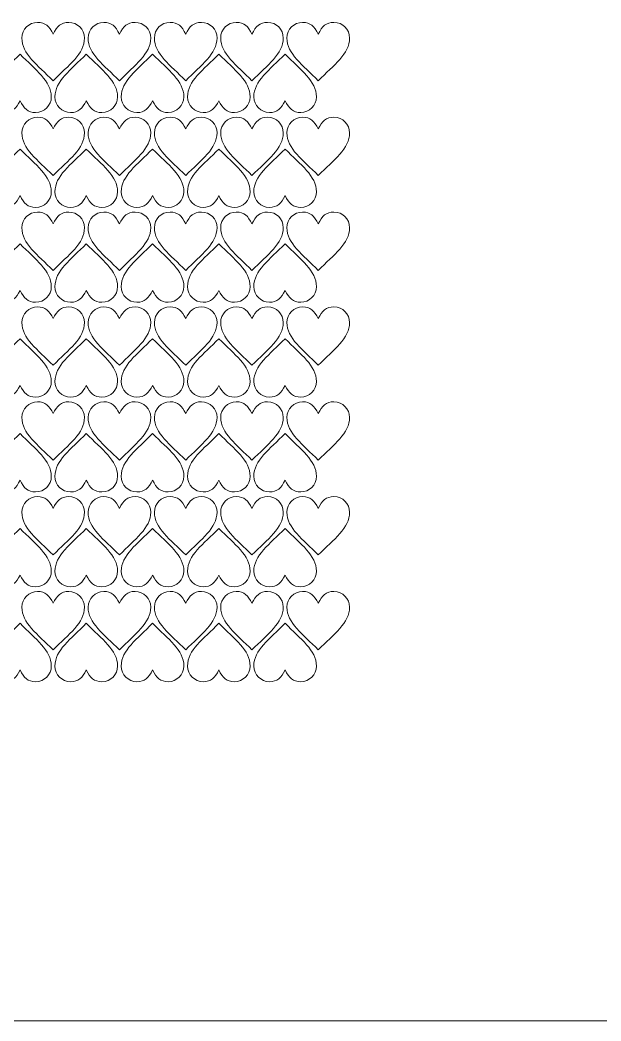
# Model space of a CAD drawing. Header units: millimetres. Extents: x -1166 to 1166, y -335 to 297.
# Drawn here: x 577 to 762.6, y -334.9 to -15.4 of the extents above; entities that cross this region are included whole.
import ezdxf

# ---------------------------------------------------------------- set-up
doc = ezdxf.new("R2010")
doc.units = ezdxf.units.MM
doc.header["$MEASUREMENT"] = 0
doc.layers.add('Camada 1', color=7, linetype='Continuous')

msp = doc.modelspace()

# ---------------------------------------------------------------- linework, layer by layer
at = {"layer": 'Camada 1', "color": 142, "lineweight": 20}
msp.add_lwpolyline([(388.8267, -334.8653), (777.6537, -334.8653), (777.6537, 186.6815), (388.8267, 186.6815), (388.8267, -334.8653)], close=True, dxfattribs=at)
at = {"layer": 'Camada 1', "color": 250, "lineweight": 20}
for points in [[(597.6239, -21.1382), (597.6239, -18.3782), (595.384, -16.1383), (592.624, -16.1383), (592.624, -16.1383), (590.1238, -16.1383), (588.8738, -17.3882), (587.6239, -19.8882), (587.6239, -19.8882), (586.374, -17.3882), (585.124, -16.1383), (582.6238, -16.1383), (582.6238, -16.1383), (579.8638, -16.1383), (577.6239, -18.3782), (577.6239, -21.1382), (577.6239, -21.1382), (577.6239, -26.1383), (582.6238, -29.759), (587.6239, -34.7589), (587.6239, -34.7589), (592.624, -29.759), (597.6239, -26.1383), (597.6239, -21.1382)], [(618.7904, -21.1382), (618.7904, -18.3782), (616.5505, -16.1383), (613.7905, -16.1383), (613.7905, -16.1383), (611.2903, -16.1383), (610.0403, -17.3882), (608.7904, -19.8882), (608.7904, -19.8882), (607.5405, -17.3882), (606.2905, -16.1383), (603.7903, -16.1383), (603.7903, -16.1383), (601.0303, -16.1383), (598.7904, -18.3782), (598.7904, -21.1382), (598.7904, -21.1382), (598.7904, -26.1383), (603.7903, -29.759), (608.7904, -34.7589), (608.7904, -34.7589), (613.7905, -29.759), (618.7904, -26.1383), (618.7904, -21.1382)], [(639.9569, -21.1382), (639.9569, -18.3782), (637.717, -16.1383), (634.957, -16.1383), (634.957, -16.1383), (632.4568, -16.1383), (631.2068, -17.3882), (629.9569, -19.8882), (629.9569, -19.8882), (628.707, -17.3882), (627.457, -16.1383), (624.9568, -16.1383), (624.9568, -16.1383), (622.1968, -16.1383), (619.9569, -18.3782), (619.9569, -21.1382), (619.9569, -21.1382), (619.9569, -26.1383), (624.9568, -29.759), (629.9569, -34.7589), (629.9569, -34.7589), (634.957, -29.759), (639.9569, -26.1383), (639.9569, -21.1382)], [(661.1234, -21.1382), (661.1234, -18.3782), (658.8835, -16.1383), (656.1235, -16.1383), (656.1235, -16.1383), (653.6233, -16.1383), (652.3733, -17.3882), (651.1234, -19.8882), (651.1234, -19.8882), (649.8735, -17.3882), (648.6235, -16.1383), (646.1233, -16.1383), (646.1233, -16.1383), (643.3633, -16.1383), (641.1234, -18.3782), (641.1234, -21.1382), (641.1234, -21.1382), (641.1234, -26.1383), (646.1233, -29.759), (651.1234, -34.7589), (651.1234, -34.7589), (656.1235, -29.759), (661.1234, -26.1383), (661.1234, -21.1382)], [(682.2899, -21.1382), (682.2899, -18.3782), (680.05, -16.1383), (677.29, -16.1383), (677.29, -16.1383), (674.7898, -16.1383), (673.5398, -17.3882), (672.2899, -19.8882), (672.2899, -19.8882), (671.04, -17.3882), (669.79, -16.1383), (667.2898, -16.1383), (667.2898, -16.1383), (664.5298, -16.1383), (662.2899, -18.3782), (662.2899, -21.1382), (662.2899, -21.1382), (662.2899, -26.1383), (667.2898, -29.759), (672.2899, -34.7589), (672.2899, -34.7589), (677.29, -29.759), (682.2899, -26.1383), (682.2899, -21.1382)], [(587.04, -39.9249), (587.04, -42.6849), (584.8001, -44.9248), (582.0401, -44.9248), (582.0401, -44.9248), (579.5399, -44.9248), (578.2899, -43.6749), (577.04, -41.1749), (577.04, -41.1749), (575.7901, -43.6749), (574.5401, -44.9248), (572.0399, -44.9248), (572.0399, -44.9248), (569.2799, -44.9248), (567.04, -42.6849), (567.04, -39.9249), (567.04, -39.9249), (567.04, -34.9248), (572.0399, -31.3041), (577.04, -26.3042), (577.04, -26.3042), (582.0401, -31.3041), (587.04, -34.9248), (587.04, -39.9249)], [(608.2065, -39.9249), (608.2065, -42.6849), (605.9666, -44.9248), (603.2066, -44.9248), (603.2066, -44.9248), (600.7064, -44.9248), (599.4564, -43.6749), (598.2065, -41.1749), (598.2065, -41.1749), (596.9566, -43.6749), (595.7066, -44.9248), (593.2064, -44.9248), (593.2064, -44.9248), (590.4464, -44.9248), (588.2065, -42.6849), (588.2065, -39.9249), (588.2065, -39.9249), (588.2065, -34.9248), (593.2064, -31.3041), (598.2065, -26.3042), (598.2065, -26.3042), (603.2066, -31.3041), (608.2065, -34.9248), (608.2065, -39.9249)], [(629.373, -39.9249), (629.373, -42.6849), (627.1331, -44.9248), (624.3731, -44.9248), (624.3731, -44.9248), (621.8729, -44.9248), (620.6229, -43.6749), (619.373, -41.1749), (619.373, -41.1749), (618.1231, -43.6749), (616.8731, -44.9248), (614.3729, -44.9248), (614.3729, -44.9248), (611.6129, -44.9248), (609.373, -42.6849), (609.373, -39.9249), (609.373, -39.9249), (609.373, -34.9248), (614.3729, -31.3041), (619.373, -26.3042), (619.373, -26.3042), (624.3731, -31.3041), (629.373, -34.9248), (629.373, -39.9249)], [(650.5395, -39.9249), (650.5395, -42.6849), (648.2996, -44.9248), (645.5396, -44.9248), (645.5396, -44.9248), (643.0394, -44.9248), (641.7894, -43.6749), (640.5395, -41.1749), (640.5395, -41.1749), (639.2896, -43.6749), (638.0396, -44.9248), (635.5394, -44.9248), (635.5394, -44.9248), (632.7794, -44.9248), (630.5395, -42.6849), (630.5395, -39.9249), (630.5395, -39.9249), (630.5395, -34.9248), (635.5394, -31.3041), (640.5395, -26.3042), (640.5395, -26.3042), (645.5396, -31.3041), (650.5395, -34.9248), (650.5395, -39.9249)], [(671.706, -39.9249), (671.706, -42.6849), (669.4661, -44.9248), (666.7061, -44.9248), (666.7061, -44.9248), (664.2059, -44.9248), (662.9559, -43.6749), (661.706, -41.1749), (661.706, -41.1749), (660.4561, -43.6749), (659.2061, -44.9248), (656.7059, -44.9248), (656.7059, -44.9248), (653.9459, -44.9248), (651.706, -42.6849), (651.706, -39.9249), (651.706, -39.9249), (651.706, -34.9248), (656.7059, -31.3041), (661.706, -26.3042), (661.706, -26.3042), (666.7061, -31.3041), (671.706, -34.9248), (671.706, -39.9249)], [(597.6239, -51.4124), (597.6239, -48.6524), (595.384, -46.4125), (592.624, -46.4125), (592.624, -46.4125), (590.1238, -46.4125), (588.8738, -47.6624), (587.6239, -50.1624), (587.6239, -50.1624), (586.374, -47.6624), (585.124, -46.4125), (582.6238, -46.4125), (582.6238, -46.4125), (579.8638, -46.4125), (577.6239, -48.6524), (577.6239, -51.4124), (577.6239, -51.4124), (577.6239, -56.4125), (582.6238, -60.0332), (587.6239, -65.0331), (587.6239, -65.0331), (592.624, -60.0332), (597.6239, -56.4125), (597.6239, -51.4124)], [(618.7904, -51.4124), (618.7904, -48.6524), (616.5505, -46.4125), (613.7905, -46.4125), (613.7905, -46.4125), (611.2903, -46.4125), (610.0403, -47.6624), (608.7904, -50.1624), (608.7904, -50.1624), (607.5405, -47.6624), (606.2905, -46.4125), (603.7903, -46.4125), (603.7903, -46.4125), (601.0303, -46.4125), (598.7904, -48.6524), (598.7904, -51.4124), (598.7904, -51.4124), (598.7904, -56.4125), (603.7903, -60.0332), (608.7904, -65.0331), (608.7904, -65.0331), (613.7905, -60.0332), (618.7904, -56.4125), (618.7904, -51.4124)], [(639.9569, -51.4124), (639.9569, -48.6524), (637.717, -46.4125), (634.957, -46.4125), (634.957, -46.4125), (632.4568, -46.4125), (631.2068, -47.6624), (629.9569, -50.1624), (629.9569, -50.1624), (628.707, -47.6624), (627.457, -46.4125), (624.9568, -46.4125), (624.9568, -46.4125), (622.1968, -46.4125), (619.9569, -48.6524), (619.9569, -51.4124), (619.9569, -51.4124), (619.9569, -56.4125), (624.9568, -60.0332), (629.9569, -65.0331), (629.9569, -65.0331), (634.957, -60.0332), (639.9569, -56.4125), (639.9569, -51.4124)], [(661.1234, -51.4124), (661.1234, -48.6524), (658.8835, -46.4125), (656.1235, -46.4125), (656.1235, -46.4125), (653.6233, -46.4125), (652.3733, -47.6624), (651.1234, -50.1624), (651.1234, -50.1624), (649.8735, -47.6624), (648.6235, -46.4125), (646.1233, -46.4125), (646.1233, -46.4125), (643.3633, -46.4125), (641.1234, -48.6524), (641.1234, -51.4124), (641.1234, -51.4124), (641.1234, -56.4125), (646.1233, -60.0332), (651.1234, -65.0331), (651.1234, -65.0331), (656.1235, -60.0332), (661.1234, -56.4125), (661.1234, -51.4124)], [(682.2899, -51.4124), (682.2899, -48.6524), (680.05, -46.4125), (677.29, -46.4125), (677.29, -46.4125), (674.7898, -46.4125), (673.5398, -47.6624), (672.2899, -50.1624), (672.2899, -50.1624), (671.04, -47.6624), (669.79, -46.4125), (667.2898, -46.4125), (667.2898, -46.4125), (664.5298, -46.4125), (662.2899, -48.6524), (662.2899, -51.4124), (662.2899, -51.4124), (662.2899, -56.4125), (667.2898, -60.0332), (672.2899, -65.0331), (672.2899, -65.0331), (677.29, -60.0332), (682.2899, -56.4125), (682.2899, -51.4124)], [(587.04, -70.1991), (587.04, -72.9591), (584.8001, -75.199), (582.0401, -75.199), (582.0401, -75.199), (579.5399, -75.199), (578.2899, -73.9491), (577.04, -71.4491), (577.04, -71.4491), (575.7901, -73.9491), (574.5401, -75.199), (572.0399, -75.199), (572.0399, -75.199), (569.2799, -75.199), (567.04, -72.9591), (567.04, -70.1991), (567.04, -70.1991), (567.04, -65.199), (572.0399, -61.5783), (577.04, -56.5784), (577.04, -56.5784), (582.0401, -61.5783), (587.04, -65.199), (587.04, -70.1991)], [(608.2065, -70.1991), (608.2065, -72.9591), (605.9666, -75.199), (603.2066, -75.199), (603.2066, -75.199), (600.7064, -75.199), (599.4564, -73.9491), (598.2065, -71.4491), (598.2065, -71.4491), (596.9566, -73.9491), (595.7066, -75.199), (593.2064, -75.199), (593.2064, -75.199), (590.4464, -75.199), (588.2065, -72.9591), (588.2065, -70.1991), (588.2065, -70.1991), (588.2065, -65.199), (593.2064, -61.5783), (598.2065, -56.5784), (598.2065, -56.5784), (603.2066, -61.5783), (608.2065, -65.199), (608.2065, -70.1991)], [(629.373, -70.1991), (629.373, -72.9591), (627.1331, -75.199), (624.3731, -75.199), (624.3731, -75.199), (621.8729, -75.199), (620.6229, -73.9491), (619.373, -71.4491), (619.373, -71.4491), (618.1231, -73.9491), (616.8731, -75.199), (614.3729, -75.199), (614.3729, -75.199), (611.6129, -75.199), (609.373, -72.9591), (609.373, -70.1991), (609.373, -70.1991), (609.373, -65.199), (614.3729, -61.5783), (619.373, -56.5784), (619.373, -56.5784), (624.3731, -61.5783), (629.373, -65.199), (629.373, -70.1991)], [(650.5395, -70.1991), (650.5395, -72.9591), (648.2996, -75.199), (645.5396, -75.199), (645.5396, -75.199), (643.0394, -75.199), (641.7894, -73.9491), (640.5395, -71.4491), (640.5395, -71.4491), (639.2896, -73.9491), (638.0396, -75.199), (635.5394, -75.199), (635.5394, -75.199), (632.7794, -75.199), (630.5395, -72.9591), (630.5395, -70.1991), (630.5395, -70.1991), (630.5395, -65.199), (635.5394, -61.5783), (640.5395, -56.5784), (640.5395, -56.5784), (645.5396, -61.5783), (650.5395, -65.199), (650.5395, -70.1991)], [(671.706, -70.1991), (671.706, -72.9591), (669.4661, -75.199), (666.7061, -75.199), (666.7061, -75.199), (664.2059, -75.199), (662.9559, -73.9491), (661.706, -71.4491), (661.706, -71.4491), (660.4561, -73.9491), (659.2061, -75.199), (656.7059, -75.199), (656.7059, -75.199), (653.9459, -75.199), (651.706, -72.9591), (651.706, -70.1991), (651.706, -70.1991), (651.706, -65.199), (656.7059, -61.5783), (661.706, -56.5784), (661.706, -56.5784), (666.7061, -61.5783), (671.706, -65.199), (671.706, -70.1991)], [(597.6239, -81.6866), (597.6239, -78.9266), (595.384, -76.6867), (592.624, -76.6867), (592.624, -76.6867), (590.1238, -76.6867), (588.8738, -77.9366), (587.6239, -80.4366), (587.6239, -80.4366), (586.374, -77.9366), (585.124, -76.6867), (582.6238, -76.6867), (582.6238, -76.6867), (579.8638, -76.6867), (577.6239, -78.9266), (577.6239, -81.6866), (577.6239, -81.6866), (577.6239, -86.6867), (582.6238, -90.3074), (587.6239, -95.3073), (587.6239, -95.3073), (592.624, -90.3074), (597.6239, -86.6867), (597.6239, -81.6866)], [(618.7904, -81.6866), (618.7904, -78.9266), (616.5505, -76.6867), (613.7905, -76.6867), (613.7905, -76.6867), (611.2903, -76.6867), (610.0403, -77.9366), (608.7904, -80.4366), (608.7904, -80.4366), (607.5405, -77.9366), (606.2905, -76.6867), (603.7903, -76.6867), (603.7903, -76.6867), (601.0303, -76.6867), (598.7904, -78.9266), (598.7904, -81.6866), (598.7904, -81.6866), (598.7904, -86.6867), (603.7903, -90.3074), (608.7904, -95.3073), (608.7904, -95.3073), (613.7905, -90.3074), (618.7904, -86.6867), (618.7904, -81.6866)], [(639.9569, -81.6866), (639.9569, -78.9266), (637.717, -76.6867), (634.957, -76.6867), (634.957, -76.6867), (632.4568, -76.6867), (631.2068, -77.9366), (629.9569, -80.4366), (629.9569, -80.4366), (628.707, -77.9366), (627.457, -76.6867), (624.9568, -76.6867), (624.9568, -76.6867), (622.1968, -76.6867), (619.9569, -78.9266), (619.9569, -81.6866), (619.9569, -81.6866), (619.9569, -86.6867), (624.9568, -90.3074), (629.9569, -95.3073), (629.9569, -95.3073), (634.957, -90.3074), (639.9569, -86.6867), (639.9569, -81.6866)], [(661.1234, -81.6866), (661.1234, -78.9266), (658.8835, -76.6867), (656.1235, -76.6867), (656.1235, -76.6867), (653.6233, -76.6867), (652.3733, -77.9366), (651.1234, -80.4366), (651.1234, -80.4366), (649.8735, -77.9366), (648.6235, -76.6867), (646.1233, -76.6867), (646.1233, -76.6867), (643.3633, -76.6867), (641.1234, -78.9266), (641.1234, -81.6866), (641.1234, -81.6866), (641.1234, -86.6867), (646.1233, -90.3074), (651.1234, -95.3073), (651.1234, -95.3073), (656.1235, -90.3074), (661.1234, -86.6867), (661.1234, -81.6866)], [(682.2899, -81.6866), (682.2899, -78.9266), (680.05, -76.6867), (677.29, -76.6867), (677.29, -76.6867), (674.7898, -76.6867), (673.5398, -77.9366), (672.2899, -80.4366), (672.2899, -80.4366), (671.04, -77.9366), (669.79, -76.6867), (667.2898, -76.6867), (667.2898, -76.6867), (664.5298, -76.6867), (662.2899, -78.9266), (662.2899, -81.6866), (662.2899, -81.6866), (662.2899, -86.6867), (667.2898, -90.3074), (672.2899, -95.3073), (672.2899, -95.3073), (677.29, -90.3074), (682.2899, -86.6867), (682.2899, -81.6866)], [(587.04, -100.4733), (587.04, -103.2333), (584.8001, -105.4732), (582.0401, -105.4732), (582.0401, -105.4732), (579.5399, -105.4732), (578.2899, -104.2233), (577.04, -101.7233), (577.04, -101.7233), (575.7901, -104.2233), (574.5401, -105.4732), (572.0399, -105.4732), (572.0399, -105.4732), (569.2799, -105.4732), (567.04, -103.2333), (567.04, -100.4733), (567.04, -100.4733), (567.04, -95.4732), (572.0399, -91.8525), (577.04, -86.8526), (577.04, -86.8526), (582.0401, -91.8525), (587.04, -95.4732), (587.04, -100.4733)], [(608.2065, -100.4733), (608.2065, -103.2333), (605.9666, -105.4732), (603.2066, -105.4732), (603.2066, -105.4732), (600.7064, -105.4732), (599.4564, -104.2233), (598.2065, -101.7233), (598.2065, -101.7233), (596.9566, -104.2233), (595.7066, -105.4732), (593.2064, -105.4732), (593.2064, -105.4732), (590.4464, -105.4732), (588.2065, -103.2333), (588.2065, -100.4733), (588.2065, -100.4733), (588.2065, -95.4732), (593.2064, -91.8525), (598.2065, -86.8526), (598.2065, -86.8526), (603.2066, -91.8525), (608.2065, -95.4732), (608.2065, -100.4733)], [(629.373, -100.4733), (629.373, -103.2333), (627.1331, -105.4732), (624.3731, -105.4732), (624.3731, -105.4732), (621.8729, -105.4732), (620.6229, -104.2233), (619.373, -101.7233), (619.373, -101.7233), (618.1231, -104.2233), (616.8731, -105.4732), (614.3729, -105.4732), (614.3729, -105.4732), (611.6129, -105.4732), (609.373, -103.2333), (609.373, -100.4733), (609.373, -100.4733), (609.373, -95.4732), (614.3729, -91.8525), (619.373, -86.8526), (619.373, -86.8526), (624.3731, -91.8525), (629.373, -95.4732), (629.373, -100.4733)], [(650.5395, -100.4733), (650.5395, -103.2333), (648.2996, -105.4732), (645.5396, -105.4732), (645.5396, -105.4732), (643.0394, -105.4732), (641.7894, -104.2233), (640.5395, -101.7233), (640.5395, -101.7233), (639.2896, -104.2233), (638.0396, -105.4732), (635.5394, -105.4732), (635.5394, -105.4732), (632.7794, -105.4732), (630.5395, -103.2333), (630.5395, -100.4733), (630.5395, -100.4733), (630.5395, -95.4732), (635.5394, -91.8525), (640.5395, -86.8526), (640.5395, -86.8526), (645.5396, -91.8525), (650.5395, -95.4732), (650.5395, -100.4733)], [(671.706, -100.4733), (671.706, -103.2333), (669.4661, -105.4732), (666.7061, -105.4732), (666.7061, -105.4732), (664.2059, -105.4732), (662.9559, -104.2233), (661.706, -101.7233), (661.706, -101.7233), (660.4561, -104.2233), (659.2061, -105.4732), (656.7059, -105.4732), (656.7059, -105.4732), (653.9459, -105.4732), (651.706, -103.2333), (651.706, -100.4733), (651.706, -100.4733), (651.706, -95.4732), (656.7059, -91.8525), (661.706, -86.8526), (661.706, -86.8526), (666.7061, -91.8525), (671.706, -95.4732), (671.706, -100.4733)], [(597.6239, -111.9608), (597.6239, -109.2008), (595.384, -106.9609), (592.624, -106.9609), (592.624, -106.9609), (590.1238, -106.9609), (588.8738, -108.2108), (587.6239, -110.7108), (587.6239, -110.7108), (586.374, -108.2108), (585.124, -106.9609), (582.6238, -106.9609), (582.6238, -106.9609), (579.8638, -106.9609), (577.6239, -109.2008), (577.6239, -111.9608), (577.6239, -111.9608), (577.6239, -116.9609), (582.6238, -120.5816), (587.6239, -125.5815), (587.6239, -125.5815), (592.624, -120.5816), (597.6239, -116.9609), (597.6239, -111.9608)], [(618.7904, -111.9608), (618.7904, -109.2008), (616.5505, -106.9609), (613.7905, -106.9609), (613.7905, -106.9609), (611.2903, -106.9609), (610.0403, -108.2108), (608.7904, -110.7108), (608.7904, -110.7108), (607.5405, -108.2108), (606.2905, -106.9609), (603.7903, -106.9609), (603.7903, -106.9609), (601.0303, -106.9609), (598.7904, -109.2008), (598.7904, -111.9608), (598.7904, -111.9608), (598.7904, -116.9609), (603.7903, -120.5816), (608.7904, -125.5815), (608.7904, -125.5815), (613.7905, -120.5816), (618.7904, -116.9609), (618.7904, -111.9608)], [(639.9569, -111.9608), (639.9569, -109.2008), (637.717, -106.9609), (634.957, -106.9609), (634.957, -106.9609), (632.4568, -106.9609), (631.2068, -108.2108), (629.9569, -110.7108), (629.9569, -110.7108), (628.707, -108.2108), (627.457, -106.9609), (624.9568, -106.9609), (624.9568, -106.9609), (622.1968, -106.9609), (619.9569, -109.2008), (619.9569, -111.9608), (619.9569, -111.9608), (619.9569, -116.9609), (624.9568, -120.5816), (629.9569, -125.5815), (629.9569, -125.5815), (634.957, -120.5816), (639.9569, -116.9609), (639.9569, -111.9608)], [(661.1234, -111.9608), (661.1234, -109.2008), (658.8835, -106.9609), (656.1235, -106.9609), (656.1235, -106.9609), (653.6233, -106.9609), (652.3733, -108.2108), (651.1234, -110.7108), (651.1234, -110.7108), (649.8735, -108.2108), (648.6235, -106.9609), (646.1233, -106.9609), (646.1233, -106.9609), (643.3633, -106.9609), (641.1234, -109.2008), (641.1234, -111.9608), (641.1234, -111.9608), (641.1234, -116.9609), (646.1233, -120.5816), (651.1234, -125.5815), (651.1234, -125.5815), (656.1235, -120.5816), (661.1234, -116.9609), (661.1234, -111.9608)], [(682.2899, -111.9608), (682.2899, -109.2008), (680.05, -106.9609), (677.29, -106.9609), (677.29, -106.9609), (674.7898, -106.9609), (673.5398, -108.2108), (672.2899, -110.7108), (672.2899, -110.7108), (671.04, -108.2108), (669.79, -106.9609), (667.2898, -106.9609), (667.2898, -106.9609), (664.5298, -106.9609), (662.2899, -109.2008), (662.2899, -111.9608), (662.2899, -111.9608), (662.2899, -116.9609), (667.2898, -120.5816), (672.2899, -125.5815), (672.2899, -125.5815), (677.29, -120.5816), (682.2899, -116.9609), (682.2899, -111.9608)], [(587.04, -130.7475), (587.04, -133.5075), (584.8001, -135.7474), (582.0401, -135.7474), (582.0401, -135.7474), (579.5399, -135.7474), (578.2899, -134.4975), (577.04, -131.9975), (577.04, -131.9975), (575.7901, -134.4975), (574.5401, -135.7474), (572.0399, -135.7474), (572.0399, -135.7474), (569.2799, -135.7474), (567.04, -133.5075), (567.04, -130.7475), (567.04, -130.7475), (567.04, -125.7474), (572.0399, -122.1267), (577.04, -117.1268), (577.04, -117.1268), (582.0401, -122.1267), (587.04, -125.7474), (587.04, -130.7475)], [(608.2065, -130.7475), (608.2065, -133.5075), (605.9666, -135.7474), (603.2066, -135.7474), (603.2066, -135.7474), (600.7064, -135.7474), (599.4564, -134.4975), (598.2065, -131.9975), (598.2065, -131.9975), (596.9566, -134.4975), (595.7066, -135.7474), (593.2064, -135.7474), (593.2064, -135.7474), (590.4464, -135.7474), (588.2065, -133.5075), (588.2065, -130.7475), (588.2065, -130.7475), (588.2065, -125.7474), (593.2064, -122.1267), (598.2065, -117.1268), (598.2065, -117.1268), (603.2066, -122.1267), (608.2065, -125.7474), (608.2065, -130.7475)], [(629.373, -130.7475), (629.373, -133.5075), (627.1331, -135.7474), (624.3731, -135.7474), (624.3731, -135.7474), (621.8729, -135.7474), (620.6229, -134.4975), (619.373, -131.9975), (619.373, -131.9975), (618.1231, -134.4975), (616.8731, -135.7474), (614.3729, -135.7474), (614.3729, -135.7474), (611.6129, -135.7474), (609.373, -133.5075), (609.373, -130.7475), (609.373, -130.7475), (609.373, -125.7474), (614.3729, -122.1267), (619.373, -117.1268), (619.373, -117.1268), (624.3731, -122.1267), (629.373, -125.7474), (629.373, -130.7475)], [(650.5395, -130.7475), (650.5395, -133.5075), (648.2996, -135.7474), (645.5396, -135.7474), (645.5396, -135.7474), (643.0394, -135.7474), (641.7894, -134.4975), (640.5395, -131.9975), (640.5395, -131.9975), (639.2896, -134.4975), (638.0396, -135.7474), (635.5394, -135.7474), (635.5394, -135.7474), (632.7794, -135.7474), (630.5395, -133.5075), (630.5395, -130.7475), (630.5395, -130.7475), (630.5395, -125.7474), (635.5394, -122.1267), (640.5395, -117.1268), (640.5395, -117.1268), (645.5396, -122.1267), (650.5395, -125.7474), (650.5395, -130.7475)], [(671.706, -130.7475), (671.706, -133.5075), (669.4661, -135.7474), (666.7061, -135.7474), (666.7061, -135.7474), (664.2059, -135.7474), (662.9559, -134.4975), (661.706, -131.9975), (661.706, -131.9975), (660.4561, -134.4975), (659.2061, -135.7474), (656.7059, -135.7474), (656.7059, -135.7474), (653.9459, -135.7474), (651.706, -133.5075), (651.706, -130.7475), (651.706, -130.7475), (651.706, -125.7474), (656.7059, -122.1267), (661.706, -117.1268), (661.706, -117.1268), (666.7061, -122.1267), (671.706, -125.7474), (671.706, -130.7475)], [(597.6239, -142.235), (597.6239, -139.475), (595.384, -137.2351), (592.624, -137.2351), (592.624, -137.2351), (590.1238, -137.2351), (588.8738, -138.485), (587.6239, -140.985), (587.6239, -140.985), (586.374, -138.485), (585.124, -137.2351), (582.6238, -137.2351), (582.6238, -137.2351), (579.8638, -137.2351), (577.6239, -139.475), (577.6239, -142.235), (577.6239, -142.235), (577.6239, -147.2351), (582.6238, -150.8558), (587.6239, -155.8557), (587.6239, -155.8557), (592.624, -150.8558), (597.6239, -147.2351), (597.6239, -142.235)], [(618.7904, -142.235), (618.7904, -139.475), (616.5505, -137.2351), (613.7905, -137.2351), (613.7905, -137.2351), (611.2903, -137.2351), (610.0403, -138.485), (608.7904, -140.985), (608.7904, -140.985), (607.5405, -138.485), (606.2905, -137.2351), (603.7903, -137.2351), (603.7903, -137.2351), (601.0303, -137.2351), (598.7904, -139.475), (598.7904, -142.235), (598.7904, -142.235), (598.7904, -147.2351), (603.7903, -150.8558), (608.7904, -155.8557), (608.7904, -155.8557), (613.7905, -150.8558), (618.7904, -147.2351), (618.7904, -142.235)], [(639.9569, -142.235), (639.9569, -139.475), (637.717, -137.2351), (634.957, -137.2351), (634.957, -137.2351), (632.4568, -137.2351), (631.2068, -138.485), (629.9569, -140.985), (629.9569, -140.985), (628.707, -138.485), (627.457, -137.2351), (624.9568, -137.2351), (624.9568, -137.2351), (622.1968, -137.2351), (619.9569, -139.475), (619.9569, -142.235), (619.9569, -142.235), (619.9569, -147.2351), (624.9568, -150.8558), (629.9569, -155.8557), (629.9569, -155.8557), (634.957, -150.8558), (639.9569, -147.2351), (639.9569, -142.235)], [(661.1234, -142.235), (661.1234, -139.475), (658.8835, -137.2351), (656.1235, -137.2351), (656.1235, -137.2351), (653.6233, -137.2351), (652.3733, -138.485), (651.1234, -140.985), (651.1234, -140.985), (649.8735, -138.485), (648.6235, -137.2351), (646.1233, -137.2351), (646.1233, -137.2351), (643.3633, -137.2351), (641.1234, -139.475), (641.1234, -142.235), (641.1234, -142.235), (641.1234, -147.2351), (646.1233, -150.8558), (651.1234, -155.8557), (651.1234, -155.8557), (656.1235, -150.8558), (661.1234, -147.2351), (661.1234, -142.235)], [(682.2899, -142.235), (682.2899, -139.475), (680.05, -137.2351), (677.29, -137.2351), (677.29, -137.2351), (674.7898, -137.2351), (673.5398, -138.485), (672.2899, -140.985), (672.2899, -140.985), (671.04, -138.485), (669.79, -137.2351), (667.2898, -137.2351), (667.2898, -137.2351), (664.5298, -137.2351), (662.2899, -139.475), (662.2899, -142.235), (662.2899, -142.235), (662.2899, -147.2351), (667.2898, -150.8558), (672.2899, -155.8557), (672.2899, -155.8557), (677.29, -150.8558), (682.2899, -147.2351), (682.2899, -142.235)], [(587.04, -161.0217), (587.04, -163.7817), (584.8001, -166.0216), (582.0401, -166.0216), (582.0401, -166.0216), (579.5399, -166.0216), (578.2899, -164.7717), (577.04, -162.2717), (577.04, -162.2717), (575.7901, -164.7717), (574.5401, -166.0216), (572.0399, -166.0216), (572.0399, -166.0216), (569.2799, -166.0216), (567.04, -163.7817), (567.04, -161.0217), (567.04, -161.0217), (567.04, -156.0216), (572.0399, -152.4009), (577.04, -147.401), (577.04, -147.401), (582.0401, -152.4009), (587.04, -156.0216), (587.04, -161.0217)], [(608.2065, -161.0217), (608.2065, -163.7817), (605.9666, -166.0216), (603.2066, -166.0216), (603.2066, -166.0216), (600.7064, -166.0216), (599.4564, -164.7717), (598.2065, -162.2717), (598.2065, -162.2717), (596.9566, -164.7717), (595.7066, -166.0216), (593.2064, -166.0216), (593.2064, -166.0216), (590.4464, -166.0216), (588.2065, -163.7817), (588.2065, -161.0217), (588.2065, -161.0217), (588.2065, -156.0216), (593.2064, -152.4009), (598.2065, -147.401), (598.2065, -147.401), (603.2066, -152.4009), (608.2065, -156.0216), (608.2065, -161.0217)], [(629.373, -161.0217), (629.373, -163.7817), (627.1331, -166.0216), (624.3731, -166.0216), (624.3731, -166.0216), (621.8729, -166.0216), (620.6229, -164.7717), (619.373, -162.2717), (619.373, -162.2717), (618.1231, -164.7717), (616.8731, -166.0216), (614.3729, -166.0216), (614.3729, -166.0216), (611.6129, -166.0216), (609.373, -163.7817), (609.373, -161.0217), (609.373, -161.0217), (609.373, -156.0216), (614.3729, -152.4009), (619.373, -147.401), (619.373, -147.401), (624.3731, -152.4009), (629.373, -156.0216), (629.373, -161.0217)], [(650.5395, -161.0217), (650.5395, -163.7817), (648.2996, -166.0216), (645.5396, -166.0216), (645.5396, -166.0216), (643.0394, -166.0216), (641.7894, -164.7717), (640.5395, -162.2717), (640.5395, -162.2717), (639.2896, -164.7717), (638.0396, -166.0216), (635.5394, -166.0216), (635.5394, -166.0216), (632.7794, -166.0216), (630.5395, -163.7817), (630.5395, -161.0217), (630.5395, -161.0217), (630.5395, -156.0216), (635.5394, -152.4009), (640.5395, -147.401), (640.5395, -147.401), (645.5396, -152.4009), (650.5395, -156.0216), (650.5395, -161.0217)], [(671.706, -161.0217), (671.706, -163.7817), (669.4661, -166.0216), (666.7061, -166.0216), (666.7061, -166.0216), (664.2059, -166.0216), (662.9559, -164.7717), (661.706, -162.2717), (661.706, -162.2717), (660.4561, -164.7717), (659.2061, -166.0216), (656.7059, -166.0216), (656.7059, -166.0216), (653.9459, -166.0216), (651.706, -163.7817), (651.706, -161.0217), (651.706, -161.0217), (651.706, -156.0216), (656.7059, -152.4009), (661.706, -147.401), (661.706, -147.401), (666.7061, -152.4009), (671.706, -156.0216), (671.706, -161.0217)], [(597.6239, -172.5092), (597.6239, -169.7492), (595.384, -167.5093), (592.624, -167.5093), (592.624, -167.5093), (590.1238, -167.5093), (588.8738, -168.7592), (587.6239, -171.2592), (587.6239, -171.2592), (586.374, -168.7592), (585.124, -167.5093), (582.6238, -167.5093), (582.6238, -167.5093), (579.8638, -167.5093), (577.6239, -169.7492), (577.6239, -172.5092), (577.6239, -172.5092), (577.6239, -177.5093), (582.6238, -181.13), (587.6239, -186.1299), (587.6239, -186.1299), (592.624, -181.13), (597.6239, -177.5093), (597.6239, -172.5092)], [(618.7904, -172.5092), (618.7904, -169.7492), (616.5505, -167.5093), (613.7905, -167.5093), (613.7905, -167.5093), (611.2903, -167.5093), (610.0403, -168.7592), (608.7904, -171.2592), (608.7904, -171.2592), (607.5405, -168.7592), (606.2905, -167.5093), (603.7903, -167.5093), (603.7903, -167.5093), (601.0303, -167.5093), (598.7904, -169.7492), (598.7904, -172.5092), (598.7904, -172.5092), (598.7904, -177.5093), (603.7903, -181.13), (608.7904, -186.1299), (608.7904, -186.1299), (613.7905, -181.13), (618.7904, -177.5093), (618.7904, -172.5092)], [(639.9569, -172.5092), (639.9569, -169.7492), (637.717, -167.5093), (634.957, -167.5093), (634.957, -167.5093), (632.4568, -167.5093), (631.2068, -168.7592), (629.9569, -171.2592), (629.9569, -171.2592), (628.707, -168.7592), (627.457, -167.5093), (624.9568, -167.5093), (624.9568, -167.5093), (622.1968, -167.5093), (619.9569, -169.7492), (619.9569, -172.5092), (619.9569, -172.5092), (619.9569, -177.5093), (624.9568, -181.13), (629.9569, -186.1299), (629.9569, -186.1299), (634.957, -181.13), (639.9569, -177.5093), (639.9569, -172.5092)], [(661.1234, -172.5092), (661.1234, -169.7492), (658.8835, -167.5093), (656.1235, -167.5093), (656.1235, -167.5093), (653.6233, -167.5093), (652.3733, -168.7592), (651.1234, -171.2592), (651.1234, -171.2592), (649.8735, -168.7592), (648.6235, -167.5093), (646.1233, -167.5093), (646.1233, -167.5093), (643.3633, -167.5093), (641.1234, -169.7492), (641.1234, -172.5092), (641.1234, -172.5092), (641.1234, -177.5093), (646.1233, -181.13), (651.1234, -186.1299), (651.1234, -186.1299), (656.1235, -181.13), (661.1234, -177.5093), (661.1234, -172.5092)], [(682.2899, -172.5092), (682.2899, -169.7492), (680.05, -167.5093), (677.29, -167.5093), (677.29, -167.5093), (674.7898, -167.5093), (673.5398, -168.7592), (672.2899, -171.2592), (672.2899, -171.2592), (671.04, -168.7592), (669.79, -167.5093), (667.2898, -167.5093), (667.2898, -167.5093), (664.5298, -167.5093), (662.2899, -169.7492), (662.2899, -172.5092), (662.2899, -172.5092), (662.2899, -177.5093), (667.2898, -181.13), (672.2899, -186.1299), (672.2899, -186.1299), (677.29, -181.13), (682.2899, -177.5093), (682.2899, -172.5092)], [(587.04, -191.2959), (587.04, -194.0559), (584.8001, -196.2958), (582.0401, -196.2958), (582.0401, -196.2958), (579.5399, -196.2958), (578.2899, -195.0459), (577.04, -192.5459), (577.04, -192.5459), (575.7901, -195.0459), (574.5401, -196.2958), (572.0399, -196.2958), (572.0399, -196.2958), (569.2799, -196.2958), (567.04, -194.0559), (567.04, -191.2959), (567.04, -191.2959), (567.04, -186.2958), (572.0399, -182.6751), (577.04, -177.6752), (577.04, -177.6752), (582.0401, -182.6751), (587.04, -186.2958), (587.04, -191.2959)], [(608.2065, -191.2959), (608.2065, -194.0559), (605.9666, -196.2958), (603.2066, -196.2958), (603.2066, -196.2958), (600.7064, -196.2958), (599.4564, -195.0459), (598.2065, -192.5459), (598.2065, -192.5459), (596.9566, -195.0459), (595.7066, -196.2958), (593.2064, -196.2958), (593.2064, -196.2958), (590.4464, -196.2958), (588.2065, -194.0559), (588.2065, -191.2959), (588.2065, -191.2959), (588.2065, -186.2958), (593.2064, -182.6751), (598.2065, -177.6752), (598.2065, -177.6752), (603.2066, -182.6751), (608.2065, -186.2958), (608.2065, -191.2959)], [(629.373, -191.2959), (629.373, -194.0559), (627.1331, -196.2958), (624.3731, -196.2958), (624.3731, -196.2958), (621.8729, -196.2958), (620.6229, -195.0459), (619.373, -192.5459), (619.373, -192.5459), (618.1231, -195.0459), (616.8731, -196.2958), (614.3729, -196.2958), (614.3729, -196.2958), (611.6129, -196.2958), (609.373, -194.0559), (609.373, -191.2959), (609.373, -191.2959), (609.373, -186.2958), (614.3729, -182.6751), (619.373, -177.6752), (619.373, -177.6752), (624.3731, -182.6751), (629.373, -186.2958), (629.373, -191.2959)], [(650.5395, -191.2959), (650.5395, -194.0559), (648.2996, -196.2958), (645.5396, -196.2958), (645.5396, -196.2958), (643.0394, -196.2958), (641.7894, -195.0459), (640.5395, -192.5459), (640.5395, -192.5459), (639.2896, -195.0459), (638.0396, -196.2958), (635.5394, -196.2958), (635.5394, -196.2958), (632.7794, -196.2958), (630.5395, -194.0559), (630.5395, -191.2959), (630.5395, -191.2959), (630.5395, -186.2958), (635.5394, -182.6751), (640.5395, -177.6752), (640.5395, -177.6752), (645.5396, -182.6751), (650.5395, -186.2958), (650.5395, -191.2959)], [(671.706, -191.2959), (671.706, -194.0559), (669.4661, -196.2958), (666.7061, -196.2958), (666.7061, -196.2958), (664.2059, -196.2958), (662.9559, -195.0459), (661.706, -192.5459), (661.706, -192.5459), (660.4561, -195.0459), (659.2061, -196.2958), (656.7059, -196.2958), (656.7059, -196.2958), (653.9459, -196.2958), (651.706, -194.0559), (651.706, -191.2959), (651.706, -191.2959), (651.706, -186.2958), (656.7059, -182.6751), (661.706, -177.6752), (661.706, -177.6752), (666.7061, -182.6751), (671.706, -186.2958), (671.706, -191.2959)], [(597.6239, -202.7834), (597.6239, -200.0234), (595.384, -197.7835), (592.624, -197.7835), (592.624, -197.7835), (590.1238, -197.7835), (588.8738, -199.0334), (587.6239, -201.5334), (587.6239, -201.5334), (586.374, -199.0334), (585.124, -197.7835), (582.6238, -197.7835), (582.6238, -197.7835), (579.8638, -197.7835), (577.6239, -200.0234), (577.6239, -202.7834), (577.6239, -202.7834), (577.6239, -207.7835), (582.6238, -211.4042), (587.6239, -216.4041), (587.6239, -216.4041), (592.624, -211.4042), (597.6239, -207.7835), (597.6239, -202.7834)], [(618.7904, -202.7834), (618.7904, -200.0234), (616.5505, -197.7835), (613.7905, -197.7835), (613.7905, -197.7835), (611.2903, -197.7835), (610.0403, -199.0334), (608.7904, -201.5334), (608.7904, -201.5334), (607.5405, -199.0334), (606.2905, -197.7835), (603.7903, -197.7835), (603.7903, -197.7835), (601.0303, -197.7835), (598.7904, -200.0234), (598.7904, -202.7834), (598.7904, -202.7834), (598.7904, -207.7835), (603.7903, -211.4042), (608.7904, -216.4041), (608.7904, -216.4041), (613.7905, -211.4042), (618.7904, -207.7835), (618.7904, -202.7834)], [(639.9569, -202.7834), (639.9569, -200.0234), (637.717, -197.7835), (634.957, -197.7835), (634.957, -197.7835), (632.4568, -197.7835), (631.2068, -199.0334), (629.9569, -201.5334), (629.9569, -201.5334), (628.707, -199.0334), (627.457, -197.7835), (624.9568, -197.7835), (624.9568, -197.7835), (622.1968, -197.7835), (619.9569, -200.0234), (619.9569, -202.7834), (619.9569, -202.7834), (619.9569, -207.7835), (624.9568, -211.4042), (629.9569, -216.4041), (629.9569, -216.4041), (634.957, -211.4042), (639.9569, -207.7835), (639.9569, -202.7834)], [(661.1234, -202.7834), (661.1234, -200.0234), (658.8835, -197.7835), (656.1235, -197.7835), (656.1235, -197.7835), (653.6233, -197.7835), (652.3733, -199.0334), (651.1234, -201.5334), (651.1234, -201.5334), (649.8735, -199.0334), (648.6235, -197.7835), (646.1233, -197.7835), (646.1233, -197.7835), (643.3633, -197.7835), (641.1234, -200.0234), (641.1234, -202.7834), (641.1234, -202.7834), (641.1234, -207.7835), (646.1233, -211.4042), (651.1234, -216.4041), (651.1234, -216.4041), (656.1235, -211.4042), (661.1234, -207.7835), (661.1234, -202.7834)], [(682.2899, -202.7834), (682.2899, -200.0234), (680.05, -197.7835), (677.29, -197.7835), (677.29, -197.7835), (674.7898, -197.7835), (673.5398, -199.0334), (672.2899, -201.5334), (672.2899, -201.5334), (671.04, -199.0334), (669.79, -197.7835), (667.2898, -197.7835), (667.2898, -197.7835), (664.5298, -197.7835), (662.2899, -200.0234), (662.2899, -202.7834), (662.2899, -202.7834), (662.2899, -207.7835), (667.2898, -211.4042), (672.2899, -216.4041), (672.2899, -216.4041), (677.29, -211.4042), (682.2899, -207.7835), (682.2899, -202.7834)], [(587.04, -221.5701), (587.04, -224.3301), (584.8001, -226.57), (582.0401, -226.57), (582.0401, -226.57), (579.5399, -226.57), (578.2899, -225.3201), (577.04, -222.8201), (577.04, -222.8201), (575.7901, -225.3201), (574.5401, -226.57), (572.0399, -226.57), (572.0399, -226.57), (569.2799, -226.57), (567.04, -224.3301), (567.04, -221.5701), (567.04, -221.5701), (567.04, -216.57), (572.0399, -212.9493), (577.04, -207.9494), (577.04, -207.9494), (582.0401, -212.9493), (587.04, -216.57), (587.04, -221.5701)], [(608.2065, -221.5701), (608.2065, -224.3301), (605.9666, -226.57), (603.2066, -226.57), (603.2066, -226.57), (600.7064, -226.57), (599.4564, -225.3201), (598.2065, -222.8201), (598.2065, -222.8201), (596.9566, -225.3201), (595.7066, -226.57), (593.2064, -226.57), (593.2064, -226.57), (590.4464, -226.57), (588.2065, -224.3301), (588.2065, -221.5701), (588.2065, -221.5701), (588.2065, -216.57), (593.2064, -212.9493), (598.2065, -207.9494), (598.2065, -207.9494), (603.2066, -212.9493), (608.2065, -216.57), (608.2065, -221.5701)], [(629.373, -221.5701), (629.373, -224.3301), (627.1331, -226.57), (624.3731, -226.57), (624.3731, -226.57), (621.8729, -226.57), (620.6229, -225.3201), (619.373, -222.8201), (619.373, -222.8201), (618.1231, -225.3201), (616.8731, -226.57), (614.3729, -226.57), (614.3729, -226.57), (611.6129, -226.57), (609.373, -224.3301), (609.373, -221.5701), (609.373, -221.5701), (609.373, -216.57), (614.3729, -212.9493), (619.373, -207.9494), (619.373, -207.9494), (624.3731, -212.9493), (629.373, -216.57), (629.373, -221.5701)], [(650.5395, -221.5701), (650.5395, -224.3301), (648.2996, -226.57), (645.5396, -226.57), (645.5396, -226.57), (643.0394, -226.57), (641.7894, -225.3201), (640.5395, -222.8201), (640.5395, -222.8201), (639.2896, -225.3201), (638.0396, -226.57), (635.5394, -226.57), (635.5394, -226.57), (632.7794, -226.57), (630.5395, -224.3301), (630.5395, -221.5701), (630.5395, -221.5701), (630.5395, -216.57), (635.5394, -212.9493), (640.5395, -207.9494), (640.5395, -207.9494), (645.5396, -212.9493), (650.5395, -216.57), (650.5395, -221.5701)], [(671.706, -221.5701), (671.706, -224.3301), (669.4661, -226.57), (666.7061, -226.57), (666.7061, -226.57), (664.2059, -226.57), (662.9559, -225.3201), (661.706, -222.8201), (661.706, -222.8201), (660.4561, -225.3201), (659.2061, -226.57), (656.7059, -226.57), (656.7059, -226.57), (653.9459, -226.57), (651.706, -224.3301), (651.706, -221.5701), (651.706, -221.5701), (651.706, -216.57), (656.7059, -212.9493), (661.706, -207.9494), (661.706, -207.9494), (666.7061, -212.9493), (671.706, -216.57), (671.706, -221.5701)]]:
    msp.add_open_spline(points, degree=3, knots=[0, 0, 0, 0, 0.14285714, 0.14285714, 0.14285714, 0.14285714, 0.28571429, 0.28571429, 0.28571429, 0.28571429, 0.42857143, 0.42857143, 0.42857143, 0.42857143, 0.57142857, 0.57142857, 0.57142857, 0.57142857, 0.71428571, 0.71428571, 0.71428571, 0.71428571, 1, 1, 1, 1], dxfattribs=at)

doc.saveas('drawing.dxf')
